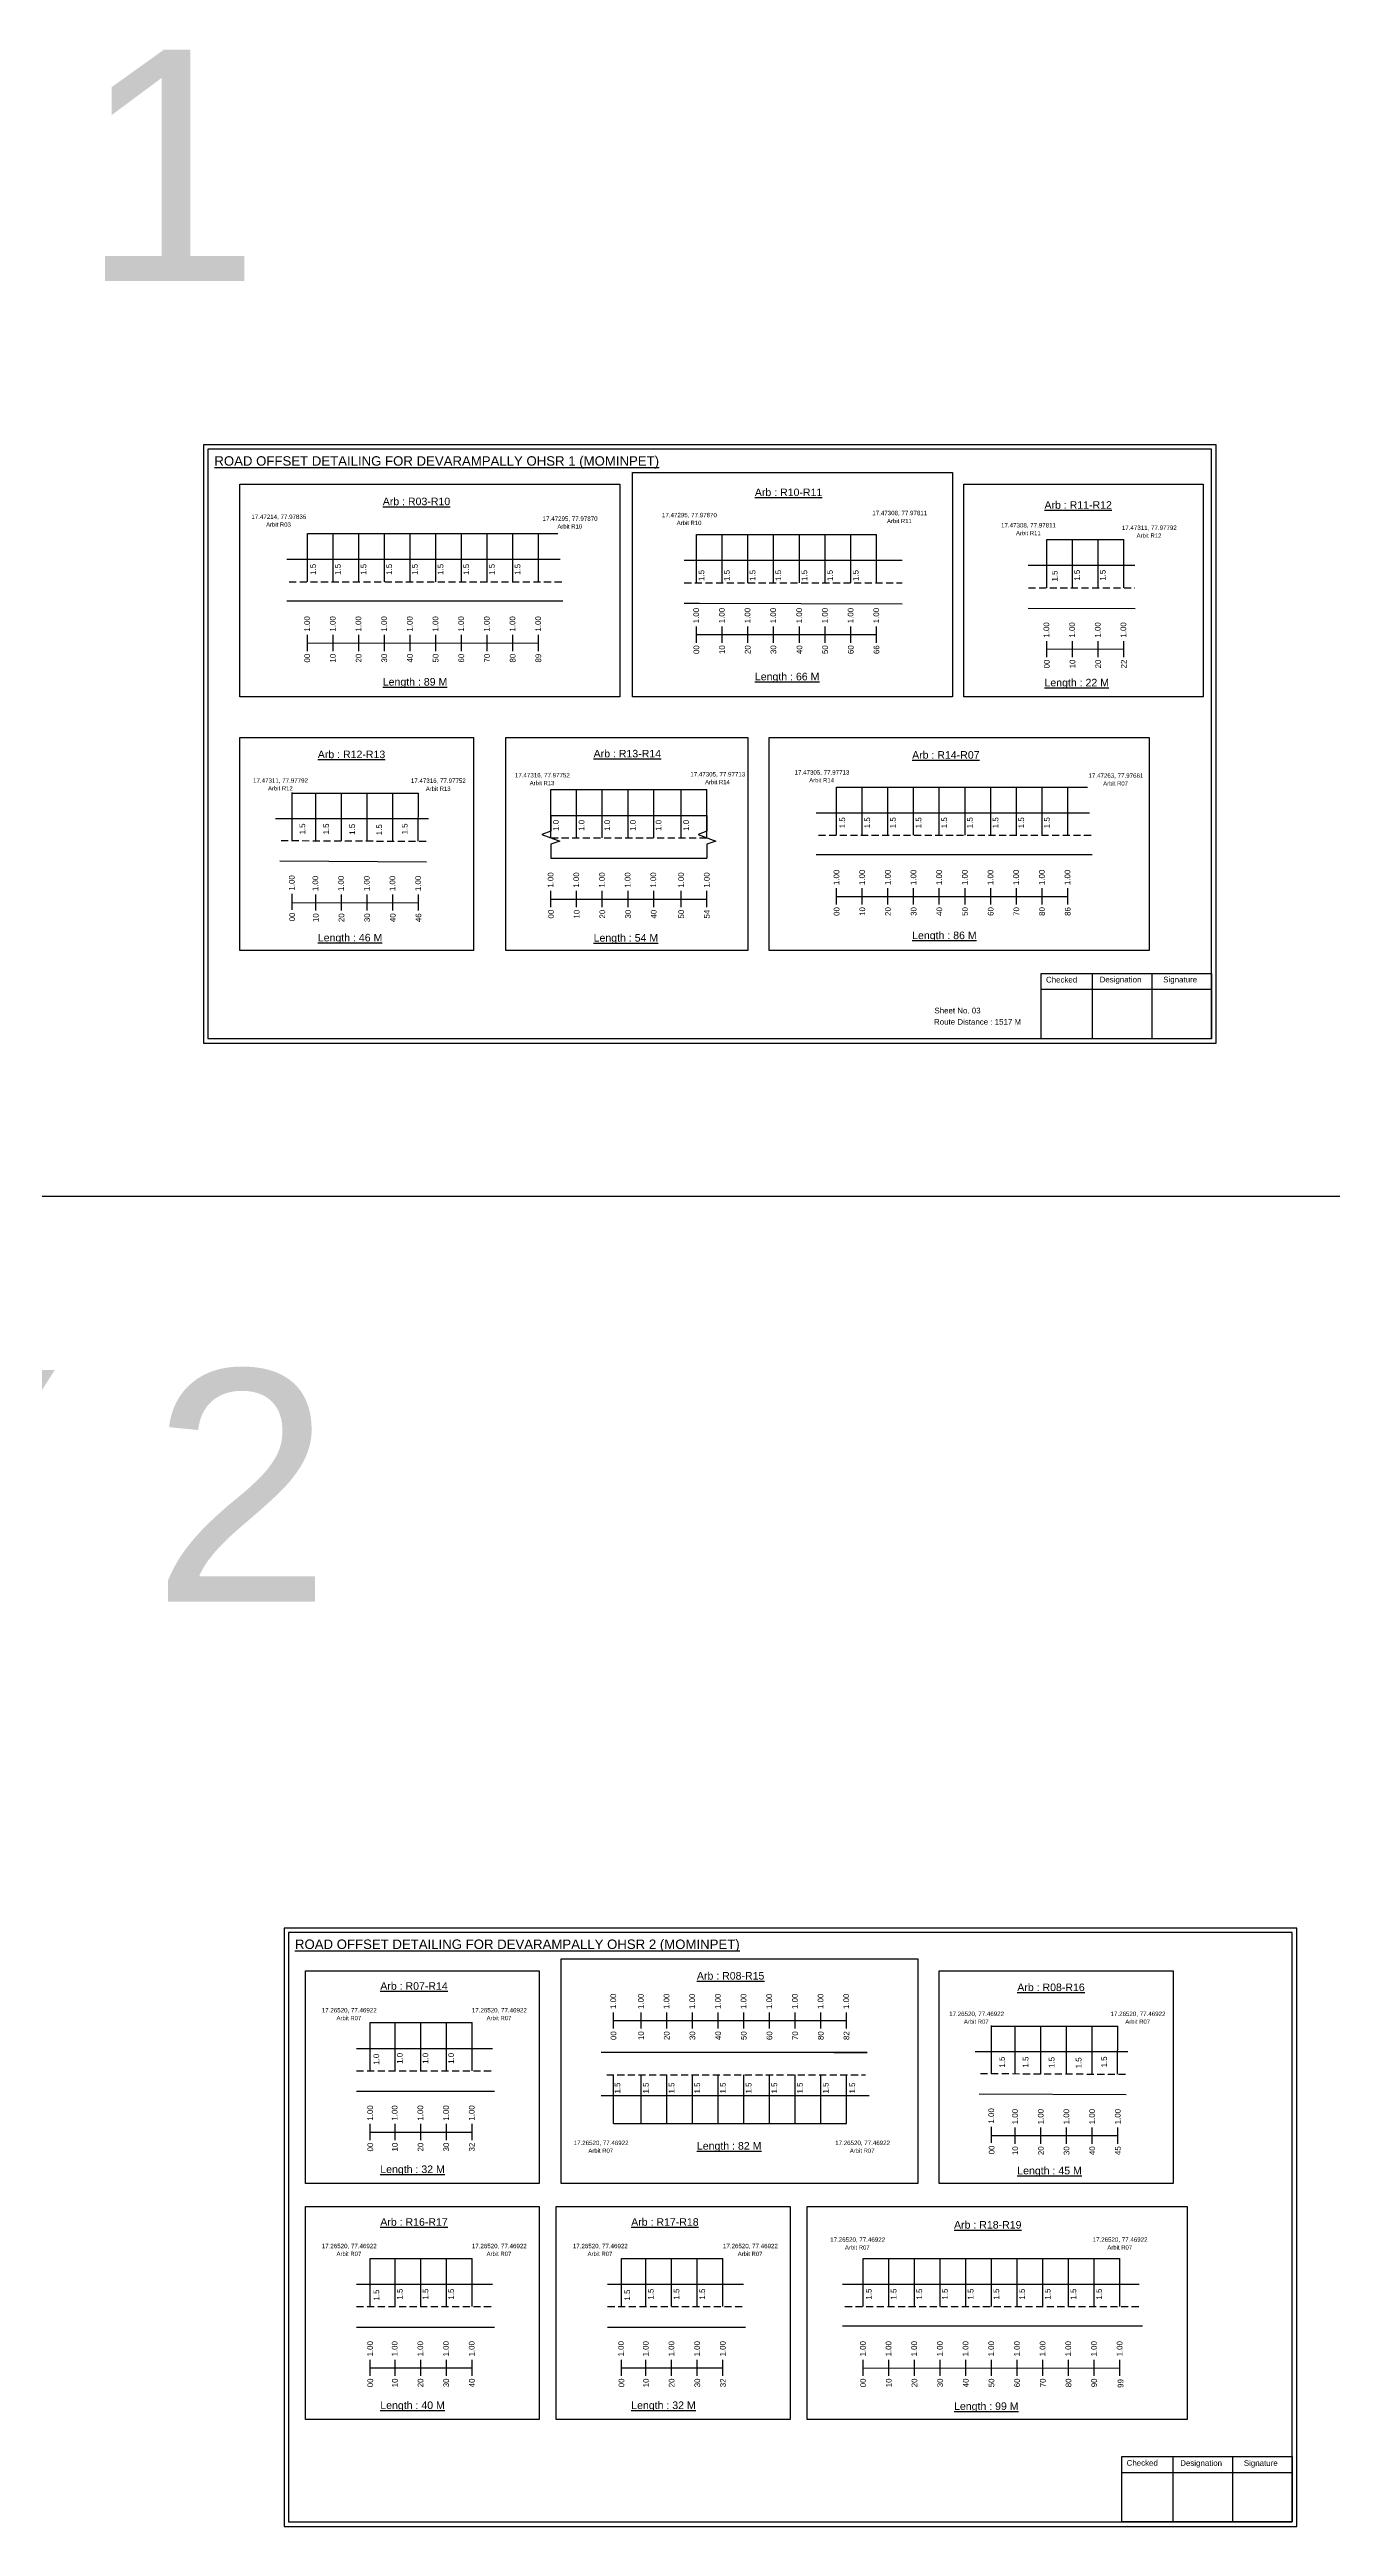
# Model space of a CAD drawing. Header units: inches. Extents: x -117 to 51867, y -12715 to 3423.
# Drawn here: x 15735 to 16415, y -3161 to -1850 of the extents above; entities that cross this region are included whole.
import ezdxf

# ---------------------------------------------------------------- set-up
doc = ezdxf.new("R2010")
doc.units = ezdxf.units.IN
doc.header["$MEASUREMENT"] = 0
doc.linetypes.add('DASHED2', pattern=[0.375, 0.25, -0.125])
doc.layers.add('PDF_Geometry', color=7, linetype='Continuous')
doc.layers.add('PDF_Text', color=5, linetype='Continuous')
doc.styles.add('PDF Arial', font='arial.ttf')
doc.styles.get("Standard").update_dxf_attribs({"font": 'arial.ttf'})

msp = doc.modelspace()

# ---------------------------------------------------------------- linework, layer by layer
at = {"color": 5}
for p, q in [((15871.7, -2106.4), (16004.4, -2106.4)), ((16077.7, -2107), (16173.2, -2107)), ((16263.3, -2109.6), (16304.1, -2109.6)), ((16152, -2240.6), (16284.8, -2240.6)), ((15863.6, -2243.8), (15930.5, -2243.8)), ((16000.7, -2241.9), (16083.3, -2241.9)), ((15905, -2894.5), (15958.9, -2894.5)), ((16234.1, -2896.4), (16301, -2896.4)), ((16033.8, -2947.9), (16157.3, -2947.9)), ((15905, -3019.4), (15958.9, -3019.4)), ((16038, -3019.4), (16091.8, -3019.4)), ((16166, -3019.4), (16302, -3019.4))]:
    msp.add_line(p, q, dxfattribs=at)
for p, q in [((15871.7, -2131.9), (15871.7, -2106.4)), ((15885.3, -2131.9), (15885.3, -2106.4)), ((15898.9, -2131.9), (15898.9, -2106.4)), ((15912.5, -2131.9), (15912.5, -2106.4)), ((15926.1, -2131.9), (15926.1, -2106.4)), ((15939.7, -2131.9), (15939.7, -2106.4)), ((15953.3, -2131.9), (15953.3, -2106.4)), ((15966.9, -2131.9), (15966.9, -2106.4)), ((15980.5, -2131.9), (15980.5, -2106.4)), ((15994.1, -2131.9), (15994.1, -2106.4)), ((16077.7, -2132.5), (16077.7, -2107)), ((16091.3, -2132.5), (16091.3, -2107)), ((16104.9, -2132.5), (16104.9, -2107)), ((16118.5, -2132.5), (16118.5, -2107)), ((16132.4, -2132.5), (16132.4, -2107)), ((16146, -2132.5), (16146, -2107)), ((16159.6, -2132.5), (16159.6, -2107)), ((16173.2, -2132.5), (16173.2, -2107)), ((16263.3, -2135.1), (16263.3, -2109.6)), ((16276.9, -2135.1), (16276.9, -2109.6)), ((16290.5, -2135.1), (16290.5, -2109.6)), ((16304.1, -2135.1), (16304.1, -2109.6)), ((15860.8, -2120), (16005.6, -2120)), ((16186.8, -2120.6), (16071.3, -2120.6)), ((16253.4, -2123.2), (16309.9, -2123.2)), ((16007, -2142.2), (15860.8, -2142.2)), ((16071.3, -2143.3), (16079.4, -2143.3)), ((16079.4, -2143.3), (16186.8, -2143.6)), ((16253.4, -2145.9), (16310.2, -2146.1)), ((16152, -2266.1), (16152, -2240.6)), ((16165.6, -2266.1), (16165.6, -2240.6)), ((16179.2, -2266.1), (16179.2, -2240.6)), ((16192.8, -2266.1), (16192.8, -2240.6)), ((16206.4, -2266.1), (16206.4, -2240.6)), ((16220, -2266.1), (16220, -2240.6)), ((16233.6, -2266.1), (16233.6, -2240.6)), ((16247.2, -2266.1), (16247.2, -2240.6)), ((16260.8, -2266.1), (16260.8, -2240.6)), ((16274.4, -2266.1), (16274.4, -2240.6)), ((15863.6, -2269), (15863.6, -2243.5)), ((15876.1, -2269.1), (15876.1, -2243.8)), ((15889.7, -2269.1), (15889.7, -2243.8)), ((15903.3, -2269.1), (15903.3, -2243.8)), ((15916.9, -2269.3), (15916.9, -2243.8)), ((15930.3, -2269.3), (15930.5, -2243.8)), ((16000.7, -2267.5), (16000.7, -2241.9)), ((16014.3, -2267.5), (16014.3, -2241.9)), ((16027.9, -2267.5), (16027.9, -2241.9)), ((16041.5, -2267.5), (16041.5, -2241.9)), ((16055.1, -2267.5), (16055.1, -2241.9)), ((16069.7, -2267.5), (16069.7, -2241.9)), ((16083.3, -2267.5), (16083.3, -2241.9)), ((16141.1, -2254.2), (16285.9, -2254.2)), ((15935.8, -2257.5), (15854.8, -2257.5)), ((16000.7, -2255.6), (16083.3, -2255.6)), ((15857, -2279.7), (15934.7, -2280.1)), ((16000.7, -2278.3), (16083.3, -2278.3)), ((16287.3, -2276.4), (16141.1, -2276.4)), ((13805.4, -2457.2), (17306.5, -2457.2)), ((15905, -2920.1), (15905, -2894.5)), ((15918.1, -2920.1), (15918.1, -2894.5)), ((15931.7, -2920.1), (15931.7, -2894.5)), ((15945.3, -2920.1), (15945.3, -2894.5)), ((15958.9, -2920.1), (15958.9, -2894.5)), ((16234.1, -2921.7), (16234.1, -2896.1)), ((16246.6, -2921.7), (16246.6, -2896.4)), ((16260.2, -2921.8), (16260.2, -2896.4)), ((16273.8, -2921.7), (16273.8, -2896.4)), ((16287.4, -2922), (16287.4, -2896.4)), ((16300.8, -2921.9), (16301, -2896.4)), ((15897.7, -2908.2), (15969.7, -2908.2)), ((16168.1, -2910.4), (16027.3, -2910.4)), ((16150.5, -2910.4), (16168.1, -2910.4)), ((16306.3, -2910.1), (16225.3, -2910.1)), ((16033.8, -2947.9), (16033.8, -2922.3)), ((16048.5, -2947.9), (16048.5, -2922.3)), ((16062.1, -2947.9), (16062.1, -2922.3)), ((16075.7, -2947.9), (16075.7, -2922.3)), ((16089.3, -2947.9), (16089.3, -2922.3)), ((16102.9, -2947.9), (16102.9, -2922.3)), ((16116.5, -2947.9), (16116.5, -2922.3)), ((16130.1, -2947.9), (16130.1, -2922.3)), ((16143.7, -2947.9), (16143.7, -2922.3)), ((16157.3, -2947.9), (16157.3, -2922.3)), ((15897.7, -2930.9), (15970.7, -2930.9)), ((16027.3, -2933.1), (16059.4, -2933.1)), ((16059.4, -2933.1), (16169.3, -2933.1)), ((16227.5, -2932.3), (16305.3, -2932.7)), ((15905, -3044.9), (15905, -3019.4)), ((15918.1, -3044.9), (15918.1, -3019.4)), ((15931.7, -3044.9), (15931.7, -3019.4)), ((15945.3, -3044.9), (15945.3, -3019.4)), ((15958.9, -3044.9), (15958.9, -3019.4)), ((16038, -3044.9), (16038, -3019.4)), ((16051, -3044.9), (16051, -3019.4)), ((16064.6, -3044.9), (16064.6, -3019.4)), ((16078.2, -3044.9), (16078.2, -3019.4)), ((16091.8, -3044.9), (16091.8, -3019.4)), ((16166, -3044.9), (16166, -3019.4)), ((16179.6, -3044.9), (16179.6, -3019.4)), ((16193.2, -3044.9), (16193.2, -3019.4)), ((16206.8, -3044.9), (16206.8, -3019.4)), ((16220.4, -3044.9), (16220.4, -3019.4)), ((16234, -3044.9), (16234, -3019.4)), ((16247.6, -3044.9), (16247.6, -3019.4)), ((16261.2, -3044.9), (16261.2, -3019.4)), ((16274.8, -3044.9), (16274.8, -3019.4)), ((16288.4, -3044.9), (16288.4, -3019.4)), ((16302, -3044.9), (16302, -3019.4)), ((15897.7, -3033), (15969.7, -3033)), ((16030.7, -3033), (16102.7, -3033)), ((16155.1, -3033), (16312.3, -3033)), ((15897.7, -3055.7), (15970.7, -3055.7)), ((16030.7, -3055.7), (16103.7, -3055.7)), ((16314.1, -3055.2), (16155.1, -3055.2))]:
    msp.add_line(p, q)
at = {"linetype": 'DASHED2', "ltscale": 15}
for p, q in [((15862, -2131.9), (16006.4, -2131.9)), ((16071.3, -2132.5), (16186.8, -2132.5)), ((16253.6, -2135.1), (16309.9, -2135.1)), ((16000.7, -2267.5), (16083.3, -2267.5)), ((16142.4, -2266.1), (16286.8, -2266.1)), ((15857.7, -2268.9), (15936, -2269.3)), ((15897.7, -2920.1), (15970.2, -2920.1)), ((16030.2, -2922.3), (16167.3, -2922.3)), ((16228.2, -2921.5), (16306.5, -2921.9)), ((15897.7, -3044.9), (15970.2, -3044.9)), ((16030.7, -3044.9), (16103.2, -3044.9)), ((16156.4, -3044.9), (16312.3, -3044.9))]:
    msp.add_line(p, q, dxfattribs=at)
at = {"color": 217, "true_color": 0x93278f}
for p, q in [((15871.7, -2168.6), (15871.7, -2160.1)), ((15885.3, -2168.6), (15885.3, -2160.1)), ((15898.9, -2168.6), (15898.9, -2160.1)), ((15912.5, -2168.6), (15912.5, -2160.1)), ((15926.1, -2168.6), (15926.1, -2160.1)), ((15939.7, -2168.6), (15939.7, -2160.1)), ((15953.3, -2168.6), (15953.3, -2160.1)), ((15966.9, -2168.6), (15966.9, -2160.1)), ((15980.5, -2168.6), (15980.5, -2160.1)), ((15994.1, -2168.6), (15994.1, -2160.1)), ((16077.7, -2164.2), (16077.7, -2155.6)), ((16077.7, -2159.9), (16173.2, -2159.9)), ((16091.3, -2164.2), (16091.3, -2155.6)), ((16104.9, -2164.2), (16104.9, -2155.6)), ((16118.5, -2164.2), (16118.5, -2155.6)), ((16132.4, -2164.2), (16132.4, -2155.6)), ((16146, -2164.2), (16146, -2155.6)), ((16159.6, -2164.2), (16159.6, -2155.6)), ((16173.2, -2164.2), (16173.2, -2155.6)), ((15871.7, -2164.4), (15994.1, -2164.3)), ((16263.3, -2171.8), (16263.3, -2163.3)), ((16263.3, -2167.6), (16304.1, -2167.5)), ((16276.9, -2171.8), (16276.9, -2163.3)), ((16290.5, -2171.8), (16290.5, -2163.3)), ((16304.1, -2171.8), (16304.1, -2163.3)), ((16152, -2302.8), (16152, -2294.2)), ((16165.6, -2302.8), (16165.6, -2294.2)), ((16179.2, -2302.8), (16179.2, -2294.2)), ((16192.8, -2302.8), (16192.8, -2294.2)), ((16206.4, -2302.8), (16206.4, -2294.2)), ((16220, -2302.8), (16220, -2294.2)), ((16233.6, -2302.8), (16233.6, -2294.2)), ((16247.2, -2302.8), (16247.2, -2294.2)), ((16260.8, -2302.8), (16260.8, -2294.2)), ((16274.4, -2302.8), (16274.4, -2294.2)), ((15863.6, -2305.6), (15863.6, -2297.1)), ((15863.6, -2301.8), (15930.5, -2301.7)), ((15876.1, -2306), (15876.1, -2297.5)), ((15889.7, -2306), (15889.7, -2297.5)), ((15903.3, -2306), (15903.3, -2297.5)), ((15916.9, -2306), (15916.9, -2297.5)), ((15930.5, -2306), (15930.5, -2297.5)), ((16000.7, -2304.2), (16000.7, -2295.6)), ((16000.7, -2299.9), (16083.3, -2299.9)), ((16014.3, -2304.2), (16014.3, -2295.6)), ((16027.9, -2304.2), (16027.9, -2295.6)), ((16041.5, -2304.2), (16041.5, -2295.6)), ((16055.1, -2304.2), (16055.1, -2295.6)), ((16069.7, -2304.2), (16069.7, -2295.6)), ((16083.3, -2304.2), (16083.3, -2295.6)), ((16152, -2298.5), (16274.4, -2298.5)), ((16033.8, -2897.7), (16033.8, -2889.2)), ((16033.8, -2893.4), (16157.3, -2893.4)), ((16048.5, -2897.7), (16048.5, -2889.2)), ((16062.1, -2897.7), (16062.1, -2889.2)), ((16075.7, -2897.7), (16075.7, -2889.2)), ((16089.3, -2897.7), (16089.3, -2889.2)), ((16102.9, -2897.7), (16102.9, -2889.2)), ((16116.5, -2897.7), (16116.5, -2889.2)), ((16130.1, -2897.7), (16130.1, -2889.2)), ((16143.7, -2897.7), (16143.7, -2889.2)), ((16157.3, -2897.7), (16157.3, -2889.2)), ((15905, -2956.8), (15905, -2948.2)), ((15918.1, -2956.8), (15918.1, -2948.2)), ((15931.7, -2956.8), (15931.7, -2948.2)), ((15945.3, -2956.8), (15945.3, -2948.2)), ((15958.9, -2956.8), (15958.9, -2948.2)), ((16234.1, -2958.3), (16234.1, -2949.7)), ((15905, -2952.5), (15958.9, -2952.5)), ((16234.1, -2954.4), (16301, -2954.4)), ((16246.6, -2958.7), (16246.6, -2950.1)), ((16260.2, -2958.7), (16260.2, -2950.1)), ((16273.8, -2958.7), (16273.8, -2950.1)), ((16287.4, -2958.7), (16287.4, -2950.1)), ((16301, -2958.7), (16301, -2950.1)), ((15905, -3081.6), (15905, -3073.1)), ((15905, -3077.3), (15958.9, -3077.3)), ((15918.1, -3081.6), (15918.1, -3073.1)), ((15931.7, -3081.6), (15931.7, -3073.1)), ((15945.3, -3081.6), (15945.3, -3073.1)), ((15958.9, -3081.6), (15958.9, -3073.1)), ((16038, -3081.6), (16038, -3073.1)), ((16038, -3077.3), (16091.8, -3077.3)), ((16051, -3081.6), (16051, -3073.1)), ((16064.6, -3081.6), (16064.6, -3073.1)), ((16078.2, -3081.6), (16078.2, -3073.1)), ((16091.8, -3081.6), (16091.8, -3073.1)), ((16166, -3081.6), (16166, -3073.1)), ((16166, -3077.4), (16302, -3077.3)), ((16179.6, -3081.6), (16179.6, -3073.1)), ((16193.2, -3081.6), (16193.2, -3073.1)), ((16206.8, -3081.6), (16206.8, -3073.1)), ((16220.4, -3081.6), (16220.4, -3073.1)), ((16234, -3081.6), (16234, -3073.1)), ((16247.6, -3081.6), (16247.6, -3073.1)), ((16261.2, -3081.6), (16261.2, -3073.1)), ((16274.8, -3081.6), (16274.8, -3073.1)), ((16288.4, -3081.6), (16288.4, -3073.1)), ((16302, -3081.6), (16302, -3073.1))]:
    msp.add_line(p, q, dxfattribs=at)
for points in [[(15835.9, -2080.3), (16037.1, -2080.3), (16037.1, -2192.9), (15835.9, -2192.9)], [(16043.8, -2074.1), (16213.4, -2074.1), (16213.4, -2192.9), (16043.8, -2192.9)], [(16219.4, -2080.3), (16346.2, -2080.3), (16346.2, -2192.9), (16219.4, -2192.9)], [(15835.9, -2214.4), (15959.7, -2214.4), (15959.7, -2327.1), (15835.9, -2327.1)], [(15976.8, -2214.4), (16104.9, -2214.4), (16104.9, -2327.1), (15976.8, -2327.1)], [(16116.3, -2214.4), (16317.5, -2214.4), (16317.5, -2327.1), (16116.3, -2327.1)], [(15870.6, -2867.1), (15994.4, -2867.1), (15994.4, -2979.7), (15870.6, -2979.7)], [(16006.1, -2860.9), (16195, -2860.9), (16195, -2979.7), (16006.1, -2979.7)], [(16206.4, -2867.1), (16330.2, -2867.1), (16330.2, -2979.7), (16206.4, -2979.7)], [(15870.6, -2991.9), (15994.4, -2991.9), (15994.4, -3104.6), (15870.6, -3104.6)], [(16003.5, -2991.9), (16127.4, -2991.9), (16127.4, -3104.6), (16003.5, -3104.6)], [(16136.4, -2991.9), (16337.7, -2991.9), (16337.7, -3104.6), (16136.4, -3104.6)]]:
    msp.add_lwpolyline(points, close=True)
at = {"linetype": 'Continuous'}
for points in [[(16000.7, -2255.6), (16000.7, -2264), (15995.9, -2265.7), (16005.4, -2269.2), (16000.7, -2270.9), (16000.7, -2278.3)], [(16083.3, -2255.6), (16083.3, -2264), (16078.6, -2265.7), (16088.1, -2269.2), (16083.3, -2270.9), (16083.3, -2278.3)]]:
    msp.add_lwpolyline(points, dxfattribs=at)
at = {"layer": 'PDF_Geometry'}
for points in [[(15816.6, -2059.4), (15816.6, -2376.2), (16353.1, -2376.2), (16353.1, -2059.4)], [(15818.9, -2061.8), (15818.9, -2373.7), (16350.6, -2373.7), (16350.6, -2061.8)], [(15859.3, -2844.6), (15859.3, -3161.3), (16395.7, -3161.3), (16395.7, -2844.6)], [(15861.6, -2846.9), (15861.6, -3158.8), (16393.3, -3158.8), (16393.3, -2846.9)]]:
    msp.add_lwpolyline(points, close=True, dxfattribs=at)
at = {"layer": 'PDF_Geometry', "color": 242, "true_color": 0xcc1f26}
for points in [[(16350.6, -2373.8), (16260.3, -2373.8), (16260.3, -2339.2), (16350.6, -2339.2)], [(16393.3, -3158.9), (16303, -3158.9), (16303, -3124.3), (16393.3, -3124.3)]]:
    msp.add_lwpolyline(points, close=True, dxfattribs=at)
for points in [[(16287.3, -2339.2), (16287.3, -2373.8)], [(16319, -2339.2), (16319, -2373.8)], [(16260.3, -2347.6), (16350.6, -2347.6)], [(16303, -3132.7), (16393.3, -3132.7)], [(16330, -3124.3), (16330, -3158.9)], [(16361.7, -3124.3), (16361.7, -3158.9)]]:
    msp.add_lwpolyline(points, dxfattribs=at)

# ---------------------------------------------------------------- texts
for s, height, p in [('DEVARAMPALLY 1', 122.535, (14324.6, -1972.8)), ('Sheet No. 03', 3, (16203.8, -2360.4)), ('Route Distance : 1517 M', 3, (16203.6, -2366.4)), ('DEVARAMPALLY 2', 122.535, (14362.3, -2671.7))]:
    msp.add_text(s, height=height).set_placement(p)
at = {"color": 242, "true_color": 0xcd2027}
for s, height, p in [('%%UROAD OFFSET DETAILING FOR DEVARAMPALLY OHSR 1 (MOMINPET)', 5, (15822.4, -2070.5)), ('%%UArb : R10-R11', 4, (16108.7, -2086.6)), ('%%UArb : R03-R10', 4, (15911.6, -2091.4)), ('%%UArb : R11-R12', 4, (16262.1, -2093.3)), ('%%ULength : 89 M', 4, (15911.6, -2186.9)), ('%%ULength : 66 M', 4, (16108.7, -2184.1)), ('%%ULength : 22 M', 4, (16262.1, -2187.3)), ('%%UArb : R12-R13', 4, (15877.2, -2225.3)), ('%%UArb : R13-R14', 4, (16023.3, -2224.9)), ('%%UArb : R14-R07', 4, (16192, -2225.6)), ('%%ULength : 46 M', 4, (15877.2, -2322.3)), ('%%ULength : 54 M', 4, (16023.3, -2322.4)), ('%%ULength : 86 M', 4, (16192, -2321.1)), ('%%UROAD OFFSET DETAILING FOR DEVARAMPALLY OHSR 2 (MOMINPET)', 5, (15865.1, -2855.6)), ('%%UArb : R08-R15', 4, (16078, -2871.8)), ('%%UArb : R07-R14', 4, (15910.3, -2877.2)), ('%%UArb : R08-R16', 4, (16247.7, -2877.9)), ('%%ULength : 82 M', 4, (16078, -2961.8)), ('%%ULength : 32 M', 4, (15910.3, -2974.2)), ('%%ULength : 45 M', 4, (16247.7, -2974.9)), ('%%UArb : R16-R17', 4, (15910.3, -3002.1)), ('%%UArb : R17-R18', 4, (16043.2, -3002.1)), ('%%UArb : R18-R19', 4, (16214.2, -3003.6)), ('%%ULength : 40 M', 4, (15910.3, -3099.1)), ('%%ULength : 32 M', 4, (16043.2, -3099.1)), ('%%ULength : 99 M', 4, (16214.2, -3099.6))]:
    msp.add_text(s, height=height, dxfattribs=at).set_placement(p)
at = {"color": 5}
for s, height, p in [('17.47214, 77.97836', 2.34, (15842, -2098.7)), ('17.47295, 77.97870', 2.34, (15996.3, -2099.7)), ('17.47295, 77.97870', 2.34, (16059.5, -2097.8)), ('17.47308, 77.97811', 2.34, (16170.9, -2096.7)), ('Arbit R03', 2.25, (15849.8, -2102.8)), ('Arbit R10', 2.25, (16004.1, -2103.8)), ('Arbit R10', 2.25, (16067.3, -2101.9)), ('Arbit R11', 2.25, (16178.7, -2100.9)), ('17.47308, 77.97811', 2.34, (16239.1, -2103.2)), ('Arbit R11', 2.25, (16247, -2107.3)), ('17.47311, 77.97792', 2.34, (16303.1, -2104.5)), ('Arbit R12', 2.25, (16310.9, -2108.6)), ('17.47311, 77.97792', 2.34, (15842.9, -2238.3)), ('Arbit R12', 2.25, (15850.8, -2242.4)), ('17.47316, 77.97752', 2.34, (15926.5, -2238.4)), ('Arbit R13', 2.25, (15934.4, -2242.6)), ('17.47316, 77.97752', 2.34, (15981.6, -2235.5)), ('Arbit R13', 2.25, (15989.4, -2239.6)), ('17.47305, 77.97713', 2.34, (16074.5, -2235)), ('Arbit R14', 2.25, (16082.3, -2239.1)), ('17.47305, 77.97713', 2.34, (16129.7, -2234)), ('Arbit R14', 2.25, (16137.5, -2238.1)), ('17.47263, 77.97661', 2.34, (16285.4, -2235.7)), ('Arbit R07', 2.25, (16293.2, -2239.8)), ('17.26520, 77.46922', 2.34, (15879.3, -2889.2)), ('Arbit R07', 2.25, (15887.1, -2893.3)), ('17.26520, 77.46922', 2.34, (15958.8, -2889.2)), ('Arbit R07', 2.25, (15966.6, -2893.3)), ('17.26520, 77.46922', 2.34, (16211.6, -2891.1)), ('Arbit R07', 2.25, (16219.4, -2895.2)), ('17.26520, 77.46922', 2.34, (16297.1, -2891.1)), ('Arbit R07', 2.25, (16304.9, -2895.2)), ('17.26520, 77.46922', 2.34, (16012.7, -2959.4)), ('Arbit R07', 2.25, (16020.5, -2963.5)), ('17.26520, 77.46922', 2.34, (16151.2, -2959.4)), ('Arbit R07', 2.25, (16159, -2963.5)), ('17.26520, 77.46922', 2.34, (15879.3, -3014)), ('17.26520, 77.46922', 2.34, (15958.8, -3014)), ('17.26520, 77.46922', 2.34, (16012.3, -3014)), ('17.26520, 77.46922', 2.34, (16091.8, -3014)), ('17.26520, 77.46922', 2.34, (16148.6, -3010.6)), ('Arbit R07', 2.25, (16156.4, -3014.7)), ('17.26520, 77.46922', 2.34, (16287.6, -3010.6)), ('Arbit R07', 2.25, (16295.4, -3014.7)), ('Arbit R07', 2.25, (15887.1, -3018.1)), ('Arbit R07', 2.25, (15966.6, -3018.1)), ('Arbit R07', 2.25, (16020.1, -3018.1)), ('Arbit R07', 2.25, (16099.6, -3018.1))]:
    msp.add_text(s, height=height, dxfattribs=at).set_placement(p)
for s, p in [('1.5', (15876.2, -2128.3)), ('1.5', (15889.3, -2128.3)), ('1.5', (15902.9, -2128.3)), ('1.5', (15916.5, -2128.3)), ('1.5', (15930.1, -2128.3)), ('1.5', (15943.7, -2128.3)), ('1.5', (15957.3, -2128.3)), ('1.5', (15970.9, -2128.3)), ('1.5', (15984.5, -2128.3)), ('1.5', (16081.9, -2131.5)), ('1.5', (16095.4, -2131.5)), ('1.5', (16109, -2131.5)), ('1.5', (16122.6, -2131.5)), ('1.5', (16136.4, -2131.5)), ('1.5', (16150, -2131.5)), ('1.5', (16163.6, -2131.5)), ('1.5', (16269, -2131.8)), ('1.5', (16280.9, -2131.4)), ('1.5', (16294.5, -2131.4)), ('1.5', (15870.5, -2265.7)), ('1.5', (15883.1, -2265.7)), ('1.5', (15896.9, -2265.9)), ('1.5', (15911.2, -2266.1)), ('1.5', (15924.7, -2265.7)), ('1.0', (16004.8, -2263.8)), ('1.0', (16018.4, -2263.8)), ('1.0', (16032, -2263.8)), ('1.0', (16045.6, -2263.8)), ('1.0', (16059.2, -2263.8)), ('1.0', (16073.8, -2263.8)), ('1.5', (16156.5, -2262.4)), ('1.5', (16169.7, -2262.4)), ('1.5', (16183.3, -2262.4)), ('1.5', (16196.9, -2262.4)), ('1.5', (16210.5, -2262.4)), ('1.5', (16224.1, -2262.4)), ('1.5', (16237.7, -2262.4)), ('1.5', (16251.3, -2262.4)), ('1.5', (16264.9, -2262.4)), ('1.0', (15909.7, -2916.9)), ('1.0', (15922.1, -2916.4)), ('1.0', (15935.7, -2916.4)), ('1.0', (15949.3, -2916.4)), ('1.5', (16241.1, -2918.4)), ('1.5', (16253.6, -2918.4)), ('1.5', (16267.4, -2918.6)), ('1.5', (16281.7, -2918.8)), ('1.5', (16295.2, -2918.3)), ('1.5', (16037.4, -2932.1)), ('1.5', (16052.5, -2932.1)), ('1.5', (16066.1, -2932.1)), ('1.5', (16079.7, -2932.1)), ('1.5', (16093.3, -2932.1)), ('1.5', (16106.9, -2932.1)), ('1.5', (16120.5, -2932.1)), ('1.5', (16134.1, -2932.1)), ('1.5', (16147.7, -2932.1)), ('1.5', (16161.8, -2932.1)), ('1.5', (15909.7, -3041.7)), ('1.5', (15922.1, -3041.2)), ('1.5', (15935.7, -3041.2)), ('1.5', (15949.3, -3041.2)), ('1.5', (16042.6, -3041.7)), ('1.5', (16055.1, -3041.2)), ('1.5', (16068.7, -3041.2)), ('1.5', (16082.3, -3041.2)), ('1.5', (16170.5, -3041.2)), ('1.5', (16183.7, -3041.2)), ('1.5', (16197.3, -3041.2)), ('1.5', (16210.9, -3041.2)), ('1.5', (16224.5, -3041.2)), ('1.5', (16238.1, -3041.2)), ('1.5', (16251.7, -3041.2)), ('1.5', (16265.3, -3041.2)), ('1.5', (16278.9, -3041.2)), ('1.5', (16292.5, -3041.2))]:
    msp.add_text(s, height=3, rotation=90).set_placement(p)
at = {"color": 217, "true_color": 0x93278f}
for s, p in [('1.00', (16079.1, -2153.9)), ('1.00', (16092.7, -2153.9)), ('1.00', (16106.3, -2153.9)), ('1.00', (16119.9, -2153.9)), ('1.00', (16133.7, -2153.9)), ('1.00', (16147.3, -2153.9)), ('1.00', (16160.9, -2153.9)), ('1.00', (16174.5, -2153.9)), ('1.00', (15873, -2158.3)), ('1.00', (15886.6, -2158.3)), ('1.00', (15900.2, -2158.3)), ('1.00', (15913.8, -2158.3)), ('1.00', (15927.4, -2158.3)), ('1.00', (15941, -2158.3)), ('1.00', (15954.6, -2158.3)), ('1.00', (15968.2, -2158.3)), ('1.00', (15981.8, -2158.3)), ('1.00', (15995.4, -2158.3)), ('1.00', (16264.6, -2161.5)), ('1.00', (16278.2, -2161.5)), ('1.00', (16291.8, -2161.5)), ('1.00', (16305.4, -2161.5)), ('00', (15873.1, -2174.7)), ('10', (15886.7, -2174.7)), ('20', (15900.3, -2174.7)), ('30', (15913.9, -2174.7)), ('40', (15927.5, -2174.7)), ('50', (15941.1, -2174.7)), ('60', (15954.7, -2174.7)), ('70', (15968.3, -2174.7)), ('80', (15981.9, -2174.7)), ('89', (15995.5, -2174.7)), ('00', (16079.2, -2170.2)), ('10', (16092.8, -2170.2)), ('20', (16106.4, -2170.2)), ('30', (16120, -2170.2)), ('40', (16133.8, -2170.2)), ('50', (16147.4, -2170.2)), ('60', (16161, -2170.2)), ('66', (16174.6, -2170.2)), ('00', (16264.8, -2177.8)), ('10', (16278.4, -2177.8)), ('20', (16292, -2177.8)), ('22', (16305.6, -2177.8)), ('1.00', (15864.9, -2295.4)), ('1.00', (15877.4, -2295.7)), ('1.00', (15891, -2295.7)), ('1.00', (15904.6, -2295.7)), ('1.00', (15918.2, -2295.7)), ('1.00', (15931.8, -2295.7)), ('1.00', (16002, -2293.9)), ('1.00', (16015.6, -2293.9)), ('1.00', (16029.2, -2293.9)), ('1.00', (16042.8, -2293.9)), ('1.00', (16056.4, -2293.9)), ('1.00', (16071.1, -2293.9)), ('1.00', (16084.7, -2293.9)), ('1.00', (16153.4, -2292.5)), ('1.00', (16167, -2292.5)), ('1.00', (16180.6, -2292.5)), ('1.00', (16194.2, -2292.5)), ('1.00', (16207.8, -2292.5)), ('1.00', (16221.4, -2292.5)), ('1.00', (16235, -2292.5)), ('1.00', (16248.6, -2292.5)), ('1.00', (16262.2, -2292.5)), ('1.00', (16275.8, -2292.5)), ('00', (15865.1, -2311.7)), ('00', (16002.2, -2310.2)), ('10', (16015.8, -2310.2)), ('20', (16029.4, -2310.2)), ('30', (16043, -2310.2)), ('40', (16056.6, -2310.2)), ('50', (16071.2, -2310.2)), ('54', (16084.8, -2310.2)), ('00', (16153.5, -2308.8)), ('10', (16167.1, -2308.8)), ('20', (16180.7, -2308.8)), ('30', (16194.3, -2308.8)), ('40', (16207.9, -2308.8)), ('50', (16221.5, -2308.8)), ('60', (16235.1, -2308.8)), ('70', (16248.7, -2308.8)), ('80', (16262.3, -2308.8)), ('86', (16275.9, -2308.8)), ('10', (15877.6, -2312.1)), ('20', (15891.2, -2312.1)), ('30', (15904.8, -2312.1)), ('40', (15918.4, -2312.1)), ('46', (15932, -2312.1)), ('1.00', (16035.2, -2887.4)), ('1.00', (16049.8, -2887.4)), ('1.00', (16063.4, -2887.4)), ('1.00', (16077, -2887.4)), ('1.00', (16090.6, -2887.4)), ('1.00', (16104.2, -2887.4)), ('1.00', (16117.8, -2887.4)), ('1.00', (16131.4, -2887.4)), ('1.00', (16145, -2887.4)), ('1.00', (16158.6, -2887.4)), ('00', (16035.3, -2903.8)), ('10', (16049.9, -2903.8)), ('20', (16063.5, -2903.8)), ('30', (16077.1, -2903.8)), ('40', (16090.7, -2903.8)), ('50', (16104.3, -2903.8)), ('60', (16117.9, -2903.8)), ('70', (16131.5, -2903.8)), ('80', (16145.1, -2903.8)), ('82', (16158.7, -2903.8)), ('1.00', (15906.4, -2946.5)), ('1.00', (15919.4, -2946.5)), ('1.00', (15933, -2946.5)), ('1.00', (15946.6, -2946.5)), ('1.00', (15960.2, -2946.5)), ('1.00', (16235.4, -2948)), ('1.00', (16248, -2948.4)), ('1.00', (16261.6, -2948.4)), ('1.00', (16275.2, -2948.4)), ('1.00', (16288.8, -2948.4)), ('1.00', (16302.4, -2948.4)), ('00', (15906.5, -2962.8)), ('10', (15919.5, -2962.8)), ('20', (15933.1, -2962.8)), ('30', (15946.7, -2962.8)), ('32', (15960.3, -2962.8)), ('00', (16235.6, -2964.3)), ('10', (16248.1, -2964.7)), ('20', (16261.7, -2964.7)), ('30', (16275.3, -2964.7)), ('40', (16288.9, -2964.7)), ('45', (16302.5, -2964.7)), ('1.00', (15906.4, -3071.3)), ('1.00', (15919.4, -3071.3)), ('1.00', (15933, -3071.3)), ('1.00', (15946.6, -3071.3)), ('1.00', (15960.2, -3071.3)), ('1.00', (16039.3, -3071.3)), ('1.00', (16052.4, -3071.3)), ('1.00', (16066, -3071.3)), ('1.00', (16079.6, -3071.3)), ('1.00', (16093.2, -3071.3)), ('1.00', (16167.4, -3071.3)), ('1.00', (16181, -3071.3)), ('1.00', (16194.6, -3071.3)), ('1.00', (16208.2, -3071.3)), ('1.00', (16221.8, -3071.3)), ('1.00', (16235.4, -3071.3)), ('1.00', (16249, -3071.3)), ('1.00', (16262.6, -3071.3)), ('1.00', (16276.2, -3071.3)), ('1.00', (16289.8, -3071.3)), ('1.00', (16303.4, -3071.3)), ('00', (15906.5, -3087.6)), ('10', (15919.5, -3087.6)), ('20', (15933.1, -3087.6)), ('30', (15946.7, -3087.6)), ('40', (15960.3, -3087.6)), ('00', (16039.5, -3087.6)), ('10', (16052.5, -3087.6)), ('20', (16066.1, -3087.6)), ('30', (16079.7, -3087.6)), ('32', (16093.3, -3087.6)), ('00', (16167.5, -3087.6)), ('10', (16181.1, -3087.6)), ('20', (16194.7, -3087.6)), ('30', (16208.3, -3087.6)), ('40', (16221.9, -3087.6)), ('50', (16235.5, -3087.6)), ('60', (16249.1, -3087.6)), ('70', (16262.7, -3087.6)), ('80', (16276.3, -3087.6)), ('90', (16289.9, -3087.6)), ('99', (16303.9, -3087.9))]:
    msp.add_text(s, height=3, rotation=90, dxfattribs=at).set_placement(p)
at = {"layer": 'PDF_Text', "color": 7, "attachment_point": 7, "style": 'PDF Arial'}
for s, insert, char_height in [('Checked', (16262.9, -2344.1), 3), ('Designation', (16291.3, -2344.9), 3.001), ('Signature', (16325, -2344.9), 3), ('Checked', (16305.6, -3129.2), 3), ('Designation', (16334, -3130.1), 3.001), ('Signature', (16367.7, -3130.1), 3)]:
    msp.add_mtext(s, dxfattribs=dict(at, insert=insert, char_height=char_height))

doc.saveas('drawing.dxf')
